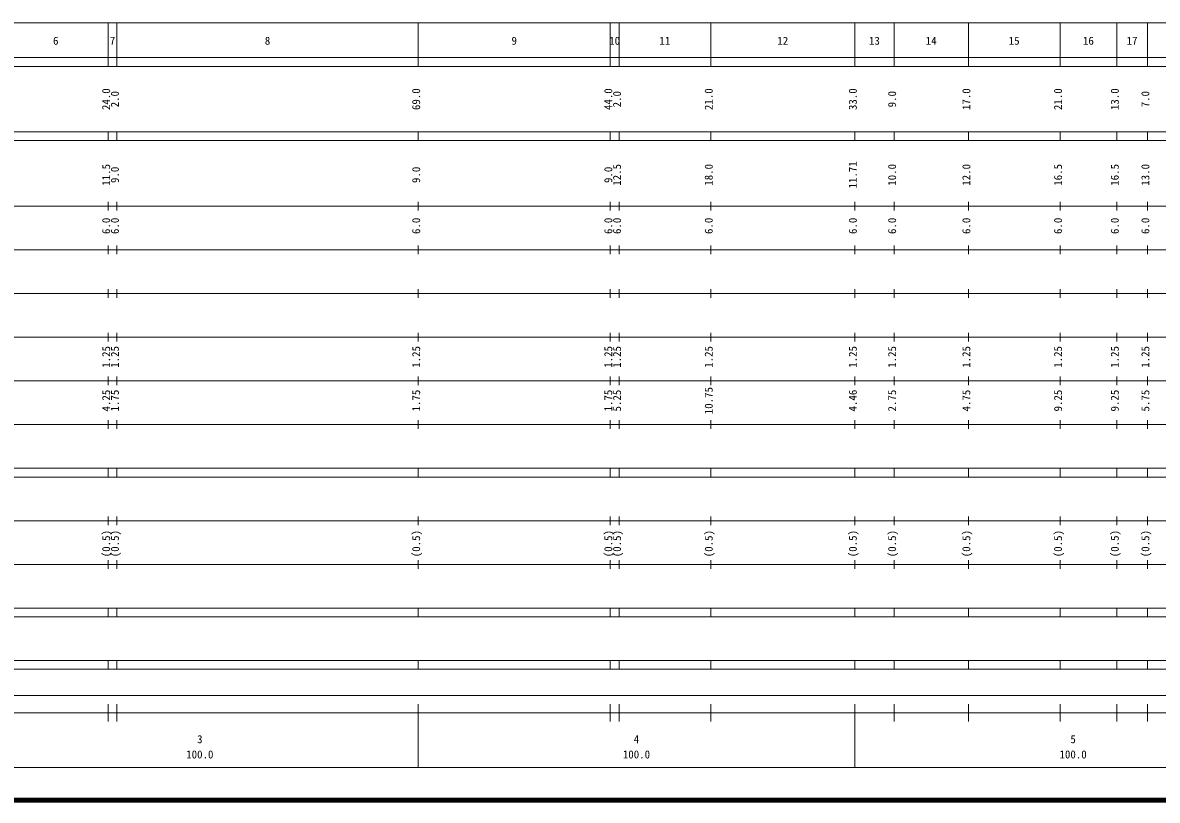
# Model space of a CAD drawing. Units: millimetres on the paper, enlarged 1000 times. Extents: x -24219 to 615781, y -164916 to 195084.
# Drawn here: x 213208 to 473059, y -164916 to 13084 of the extents above; entities that cross this region are included whole.
import ezdxf
from ezdxf.enums import TextEntityAlignment as Align

# ---------------------------------------------------------------- set-up
doc = ezdxf.new("R2010")
doc.units = ezdxf.units.MM
doc.header["$LTSCALE"] = 1000
doc.layers.add('M-SUV', color=7, linetype='Continuous', lineweight=13)
doc.layers.add('M-TTL', color=2, linetype='Continuous', lineweight=140)
doc.styles.add('ＭＳ ゴシック', font='')
doc.styles.get('ＭＳ ゴシック').set_extended_font_data('MS Gothic')

msp = doc.modelspace()

# ---------------------------------------------------------------- linework, layer by layer
at = {"layer": 'M-SUV'}
for p, q in [((3781, 13083), (514781, 13083)), ((232781, 3084), (232781, 13084)), ((234781, 3084), (234781, 13084)), ((303781, 3084), (303781, 13084)), ((347781, 3084), (347781, 13084)), ((349781, 3084), (349781, 13084)), ((370781, 3084), (370781, 13084)), ((403781, 3084), (403781, 13084)), ((412781, 3084), (412781, 13084)), ((429781, 3084), (429781, 13084)), ((450781, 3084), (450781, 13084)), ((463781, 3084), (463781, 13084)), ((470781, 3084), (470781, 13084)), ((-24219, 5083), (514781, 5083)), ((-24219, 3083), (514781, 3083)), ((-24219, -11917), (514781, -11917)), ((232781, -13916), (232781, -11916)), ((234781, -13916), (234781, -11916)), ((303781, -13916), (303781, -11916)), ((347781, -13916), (347781, -11916)), ((349781, -13916), (349781, -11916)), ((370781, -13916), (370781, -11916)), ((403781, -13916), (403781, -11916)), ((412781, -13916), (412781, -11916)), ((429781, -13916), (429781, -11916)), ((450781, -13916), (450781, -11916)), ((463781, -13916), (463781, -11916)), ((470781, -13916), (470781, -11916)), ((-24219, -13917), (514781, -13917)), ((232781, -29916), (232781, -27916)), ((234781, -29916), (234781, -27916)), ((303781, -29916), (303781, -27916)), ((347781, -29916), (347781, -27916)), ((349781, -29916), (349781, -27916)), ((370781, -29916), (370781, -27916)), ((403781, -29916), (403781, -27916)), ((412781, -29916), (412781, -27916)), ((429781, -29916), (429781, -27916)), ((450781, -29916), (450781, -27916)), ((463781, -29916), (463781, -27916)), ((470781, -29916), (470781, -27916)), ((-24219, -28917), (514781, -28917)), ((-18219, -38917), (514781, -38917)), ((232781, -39916), (232781, -37916)), ((234781, -39916), (234781, -37916)), ((303781, -39916), (303781, -37916)), ((347781, -39916), (347781, -37916)), ((349781, -39916), (349781, -37916)), ((370781, -39916), (370781, -37916)), ((403781, -39916), (403781, -37916)), ((412781, -39916), (412781, -37916)), ((429781, -39916), (429781, -37916)), ((450781, -39916), (450781, -37916)), ((463781, -39916), (463781, -37916)), ((470781, -39916), (470781, -37916)), ((-12219, -48917), (514781, -48917)), ((232781, -49916), (232781, -47916)), ((234781, -49916), (234781, -47916)), ((303781, -49916), (303781, -47916)), ((347781, -49916), (347781, -47916)), ((349781, -49916), (349781, -47916)), ((370781, -49916), (370781, -47916)), ((403781, -49916), (403781, -47916)), ((412781, -49916), (412781, -47916)), ((429781, -49916), (429781, -47916)), ((450781, -49916), (450781, -47916)), ((463781, -49916), (463781, -47916)), ((470781, -49916), (470781, -47916)), ((-18219, -58917), (514781, -58917)), ((232781, -59916), (232781, -57916)), ((234781, -59916), (234781, -57916)), ((303781, -59916), (303781, -57916)), ((347781, -59916), (347781, -57916)), ((349781, -59916), (349781, -57916)), ((370781, -59916), (370781, -57916)), ((403781, -59916), (403781, -57916)), ((412781, -59916), (412781, -57916)), ((429781, -59916), (429781, -57916)), ((450781, -59916), (450781, -57916)), ((463781, -59916), (463781, -57916)), ((470781, -59916), (470781, -57916)), ((-12219, -68917), (514781, -68917)), ((232781, -69916), (232781, -67916)), ((234781, -69916), (234781, -67916)), ((303781, -69916), (303781, -67916)), ((347781, -69916), (347781, -67916)), ((349781, -69916), (349781, -67916)), ((370781, -69916), (370781, -67916)), ((403781, -69916), (403781, -67916)), ((412781, -69916), (412781, -67916)), ((429781, -69916), (429781, -67916)), ((450781, -69916), (450781, -67916)), ((463781, -69916), (463781, -67916)), ((470781, -69916), (470781, -67916)), ((232781, -79916), (232781, -77916)), ((234781, -79916), (234781, -77916)), ((303781, -79916), (303781, -77916)), ((347781, -79916), (347781, -77916)), ((349781, -79916), (349781, -77916)), ((370781, -79916), (370781, -77916)), ((403781, -79916), (403781, -77916)), ((412781, -79916), (412781, -77916)), ((429781, -79916), (429781, -77916)), ((450781, -79916), (450781, -77916)), ((463781, -79916), (463781, -77916)), ((470781, -79916), (470781, -77916)), ((-18219, -78917), (514781, -78917)), ((-24219, -88917), (514781, -88917)), ((-24219, -90917), (514781, -90917)), ((232781, -90916), (232781, -88916)), ((234781, -90916), (234781, -88916)), ((303781, -90916), (303781, -88916)), ((347781, -90916), (347781, -88916)), ((349781, -90916), (349781, -88916)), ((370781, -90916), (370781, -88916)), ((403781, -90916), (403781, -88916)), ((412781, -90916), (412781, -88916)), ((429781, -90916), (429781, -88916)), ((450781, -90916), (450781, -88916)), ((463781, -90916), (463781, -88916)), ((470781, -90916), (470781, -88916)), ((-15219, -100917), (514781, -100917)), ((232781, -101916), (232781, -99916)), ((234781, -101916), (234781, -99916)), ((303781, -101916), (303781, -99916)), ((347781, -101916), (347781, -99916)), ((349781, -101916), (349781, -99916)), ((370781, -101916), (370781, -99916)), ((403781, -101916), (403781, -99916)), ((412781, -101916), (412781, -99916)), ((429781, -101916), (429781, -99916)), ((450781, -101916), (450781, -99916)), ((463781, -101916), (463781, -99916)), ((470781, -101916), (470781, -99916)), ((-24219, -110917), (514781, -110917)), ((232781, -111916), (232781, -109916)), ((234781, -111916), (234781, -109916)), ((303781, -111916), (303781, -109916)), ((347781, -111916), (347781, -109916)), ((349781, -111916), (349781, -109916)), ((370781, -111916), (370781, -109916)), ((403781, -111916), (403781, -109916)), ((412781, -111916), (412781, -109916)), ((429781, -111916), (429781, -109916)), ((450781, -111916), (450781, -109916)), ((463781, -111916), (463781, -109916)), ((470781, -111916), (470781, -109916)), ((-24219, -120917), (514781, -120917)), ((232781, -122916), (232781, -120916)), ((234781, -122916), (234781, -120916)), ((303781, -122916), (303781, -120916)), ((347781, -122916), (347781, -120916)), ((349781, -122916), (349781, -120916)), ((370781, -122916), (370781, -120916)), ((403781, -122916), (403781, -120916)), ((412781, -122916), (412781, -120916)), ((429781, -122916), (429781, -120916)), ((450781, -122916), (450781, -120916)), ((463781, -122916), (463781, -120916)), ((470781, -122916), (470781, -120916)), ((-24219, -122917), (514781, -122917)), ((-24219, -132917), (514781, -132917)), ((-24219, -134917), (514781, -134917)), ((232781, -134916), (232781, -132916)), ((234781, -134916), (234781, -132916)), ((303781, -134916), (303781, -132916)), ((347781, -134916), (347781, -132916)), ((349781, -134916), (349781, -132916)), ((370781, -134916), (370781, -132916)), ((403781, -134916), (403781, -132916)), ((412781, -134916), (412781, -132916)), ((429781, -134916), (429781, -132916)), ((450781, -134916), (450781, -132916)), ((463781, -134916), (463781, -132916)), ((470781, -134916), (470781, -132916)), ((6781, -140916), (500781, -140916)), ((232781, -146916), (232781, -142916)), ((234781, -146916), (234781, -142916)), ((303781, -157416), (303781, -142916)), ((347781, -146916), (347781, -142916)), ((349781, -146916), (349781, -142916)), ((370781, -146916), (370781, -142916)), ((403781, -157416), (403781, -142916)), ((412781, -146916), (412781, -142916)), ((429781, -146916), (429781, -142916)), ((450781, -146916), (450781, -142916)), ((463781, -146916), (463781, -142916)), ((470781, -146916), (470781, -142916)), ((-24219, -144917), (514781, -144917)), ((3781, -157416), (514781, -157416))]:
    msp.add_line(p, q, dxfattribs=at)
at = {"layer": 'M-TTL'}
msp.add_line((-24219, -164916), (615781, -164916), dxfattribs=at)

# ---------------------------------------------------------------- texts
at = {"layer": 'M-SUV', "style": 'ＭＳ ゴシック'}
for s, p in [('6', (220156, 7489)), ('7', (233156, 7489)), ('8', (268656, 7489)), ('9', (325156, 7489)), ('10', (347531, 7489)), ('11', (359031, 7489)), ('12', (386031, 7489)), ('13', (407031, 7489)), ('14', (420031, 7489)), ('15', (439031, 7489)), ('16', (456031, 7489)), ('17', (466031, 7489)), ('3', (253156, -152393)), ('4', (353156, -152393)), ('5', (453156, -152393)), ('100.0', (250656, -155883)), ('100.0', (350656, -155883)), ('100.0', (450656, -155883))]:
    msp.add_text(s, height=1833, dxfattribs=at).set_placement(p, align=Align.BOTTOM_LEFT)
for s, p in [('24.0', (233781, -6916)), ('69.0', (304781, -6916)), ('44.0', (348781, -6916)), ('21.0', (371781, -6916)), ('33.0', (404781, -6916)), ('17.0', (430781, -6916)), ('21.0', (451781, -6916)), ('13.0', (464781, -6916)), ('2.0', (235781, -6291)), ('2.0', (350781, -6291)), ('9.0', (413781, -6291)), ('7.0', (471781, -6291)), ('11.5', (233781, -24242)), ('9.0', (235781, -23617)), ('9.0', (304781, -23617)), ('9.0', (348781, -23617)), ('12.5', (350781, -24242)), ('18.0', (371781, -24242)), ('11.71', (404781, -24867)), ('10.0', (413781, -24242)), ('12.0', (430781, -24242)), ('16.5', (451781, -24242)), ('16.5', (464781, -24242)), ('13.0', (471781, -24242)), ('6.0', (233781, -35291)), ('6.0', (235781, -35291)), ('6.0', (304781, -35291)), ('6.0', (348781, -35291)), ('6.0', (350781, -35291)), ('6.0', (371781, -35291)), ('6.0', (404781, -35291)), ('6.0', (413781, -35291)), ('6.0', (430781, -35291)), ('6.0', (451781, -35291)), ('6.0', (464781, -35291)), ('6.0', (471781, -35291)), ('1.25', (233781, -65916)), ('1.25', (235781, -65916)), ('1.25', (304781, -65916)), ('1.25', (348781, -65916)), ('1.25', (350781, -65916)), ('1.25', (371781, -65916)), ('1.25', (404781, -65916)), ('1.25', (413781, -65916)), ('1.25', (430781, -65916)), ('1.25', (451781, -65916)), ('1.25', (464781, -65916)), ('1.25', (471781, -65916)), ('4.25', (233781, -75916)), ('1.75', (235781, -75916)), ('1.75', (304781, -75916)), ('1.75', (348781, -75916)), ('5.25', (350781, -75916)), ('10.75', (371781, -76541)), ('4.46', (404781, -75916)), ('2.75', (413781, -75916)), ('4.75', (430781, -75916)), ('9.25', (451781, -75916)), ('9.25', (464781, -75916)), ('5.75', (471781, -75916)), ('(0.5)', (233781, -109277)), ('(0.5)', (235781, -109277)), ('(0.5)', (304781, -109277)), ('(0.5)', (348781, -109277)), ('(0.5)', (350781, -109277)), ('(0.5)', (371781, -109277)), ('(0.5)', (404781, -109277)), ('(0.5)', (413781, -109277)), ('(0.5)', (430781, -109277)), ('(0.5)', (451781, -109277)), ('(0.5)', (464781, -109277)), ('(0.5)', (471781, -109277))]:
    msp.add_text(s, height=1833, rotation=90, dxfattribs=at).set_placement(p, align=Align.BOTTOM_LEFT)

doc.saveas('drawing.dxf')
